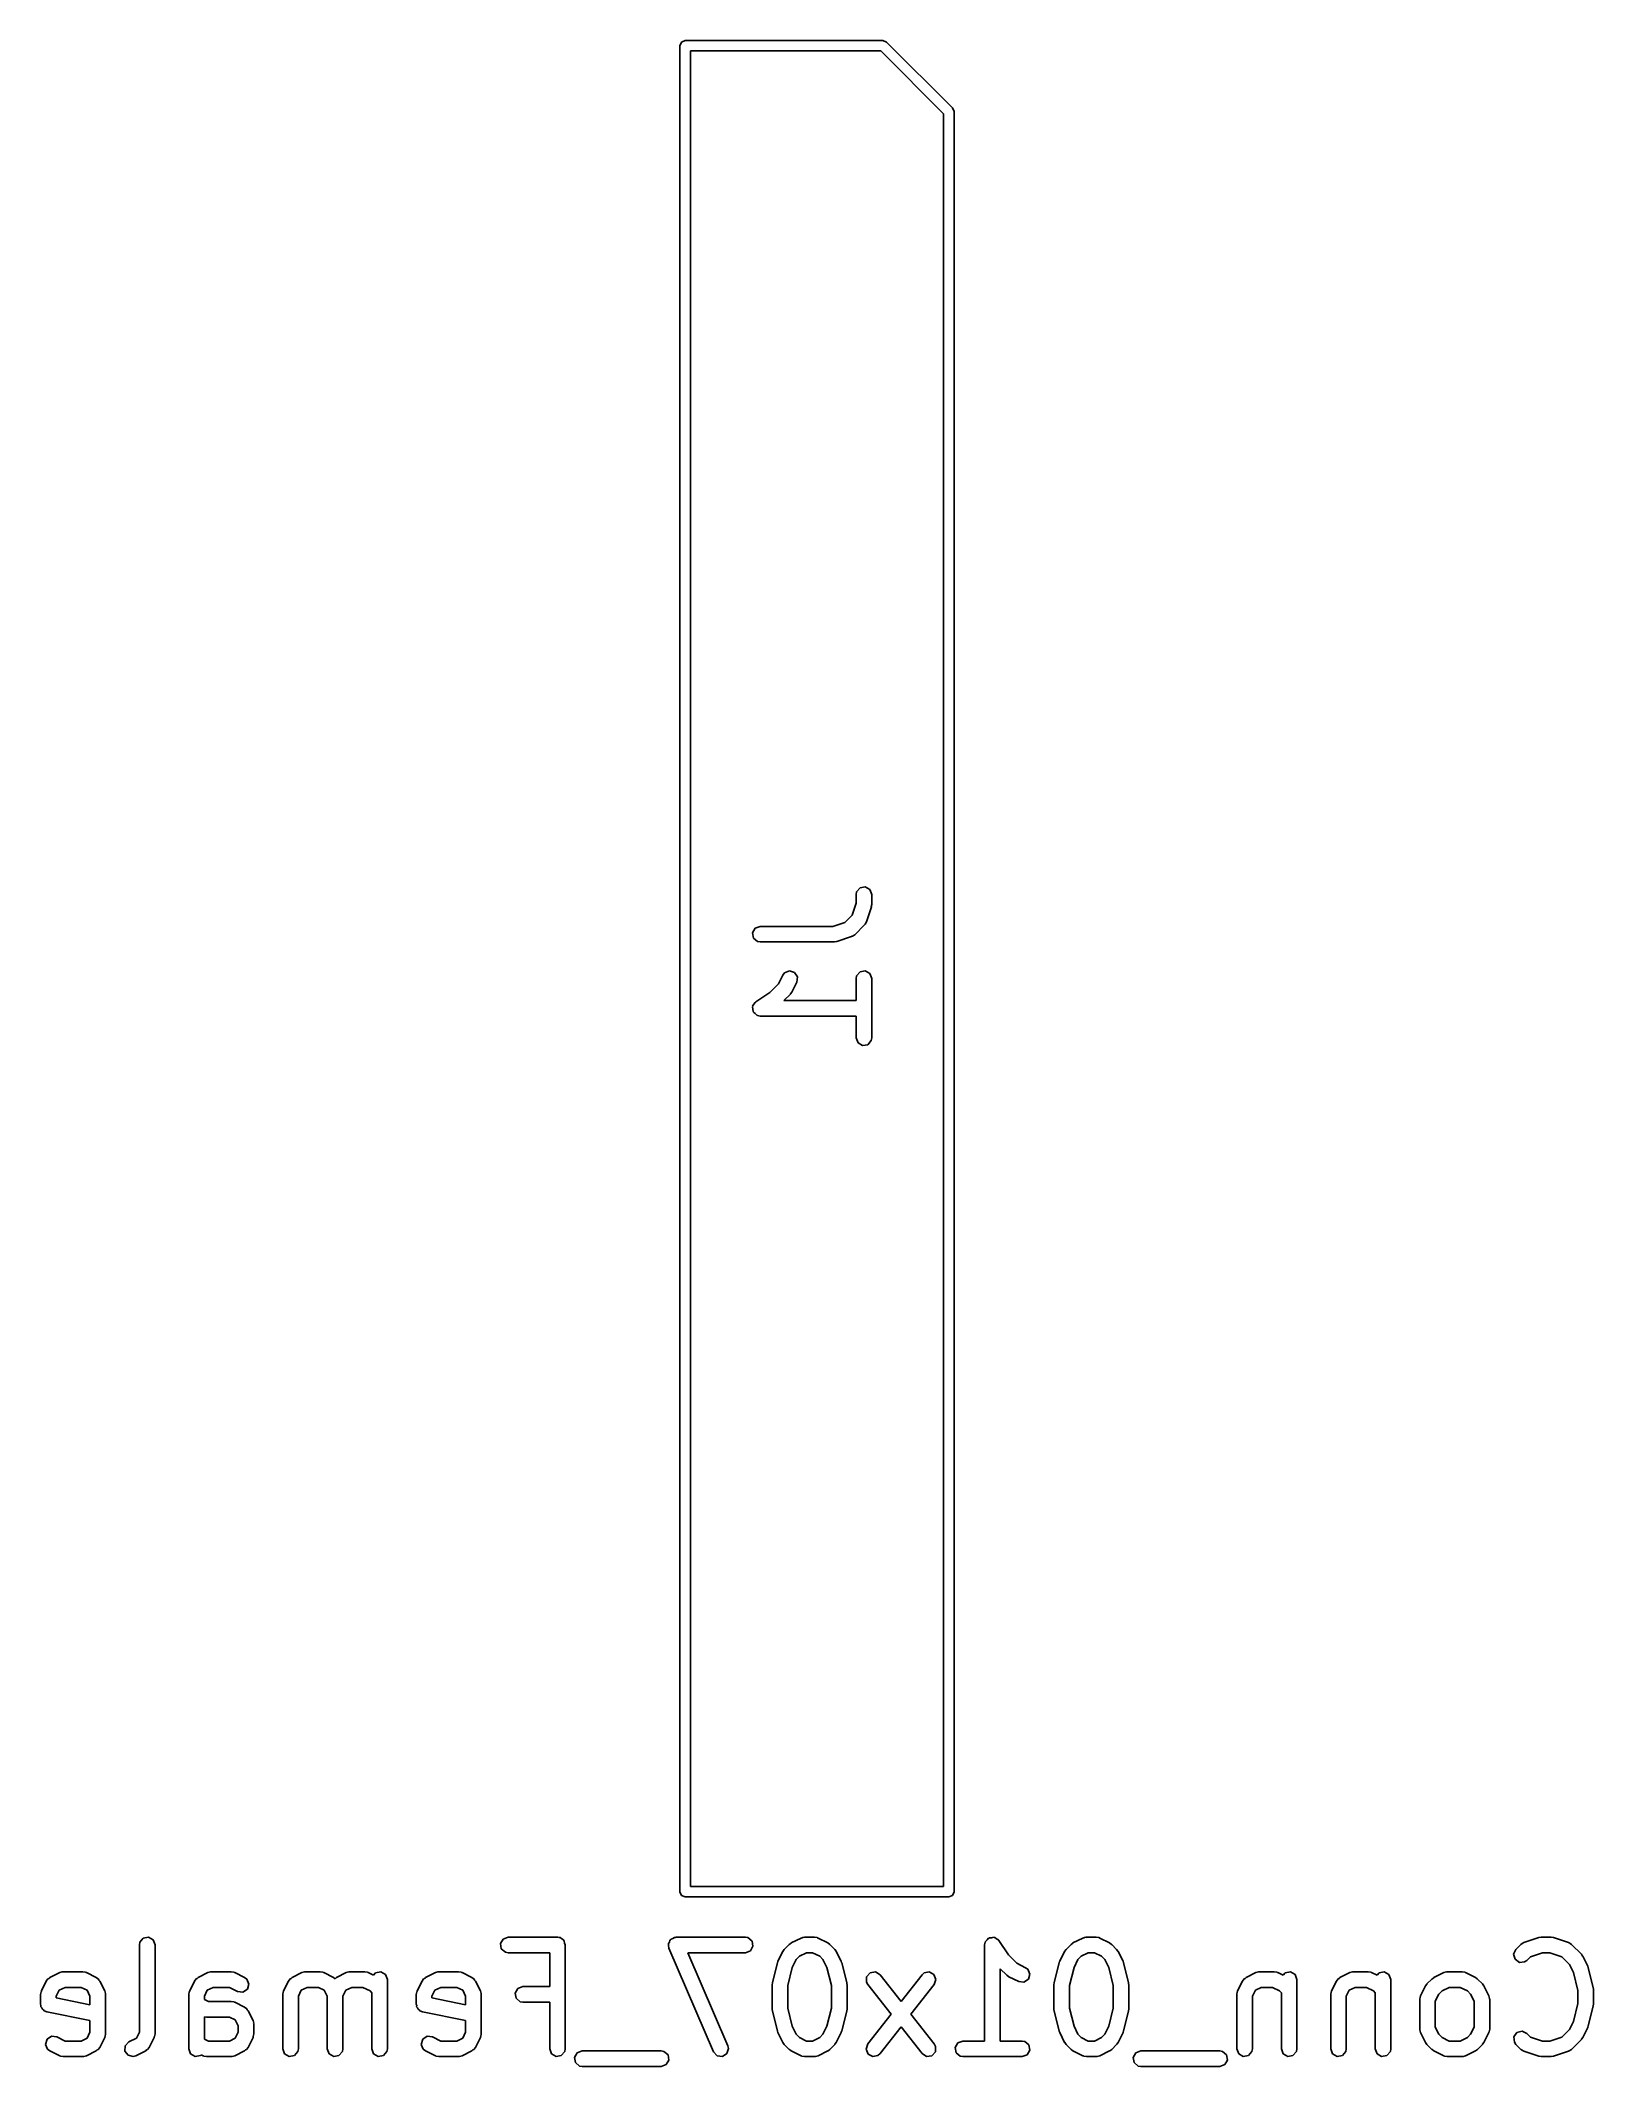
# Model space of a CAD drawing. Extents: x 230.5 to 245.5, y -99.9 to -80.4.
import ezdxf

# ---------------------------------------------------------------- set-up
doc = ezdxf.new("R2010")
doc.units = 0
doc.layers.add('BLACK', color=7, linetype='CONTINUOUS')

msp = doc.modelspace()

# ---------------------------------------------------------------- linework, layer by layer
at = {"layer": 'BLACK', "linetype": 'CONTINUOUS'}
for p, q in [((236.678, -80.4164), (236.693, -80.381)), ((236.693, -80.381), (236.728, -80.3664)), ((236.728, -80.3664), (238.633, -80.3664)), ((238.633, -80.3664), (238.668, -80.381)), ((238.668, -80.381), (239.303, -81.016)), ((236.678, -98.1964), (236.678, -80.4164)), ((236.778, -80.4664), (236.778, -98.1464)), ((238.612, -80.4664), (236.778, -80.4664)), ((239.218, -81.0721), (238.612, -80.4664)), ((239.218, -98.1464), (239.218, -81.0721)), ((239.303, -81.016), (239.318, -81.0514)), ((239.318, -81.0514), (239.318, -98.1964)), ((238.375, -88.5921), (238.38, -88.5665)), ((238.38, -88.5665), (238.413, -88.5272)), ((238.413, -88.5272), (238.463, -88.5183)), ((238.463, -88.5183), (238.508, -88.5439)), ((238.508, -88.5439), (238.525, -88.5921)), ((238.337, -88.7897), (238.375, -88.6752)), ((238.375, -88.6752), (238.375, -88.5921)), ((238.522, -88.7111), (238.474, -88.8539)), ((238.525, -88.6874), (238.521, -88.7094)), ((238.521, -88.7094), (238.522, -88.7111)), ((238.525, -88.5921), (238.525, -88.6874)), ((237.377, -88.96), (237.402, -88.9156)), ((237.385, -89.0106), (237.377, -88.96)), ((237.402, -88.9156), (237.45, -88.8981)), ((237.45, -88.8981), (238.152, -88.8981)), ((238.152, -88.8981), (238.267, -88.8599)), ((238.267, -88.8599), (238.337, -88.7897)), ((238.456, -88.8832), (238.361, -88.9785)), ((238.458, -88.8792), (238.456, -88.8832)), ((238.462, -88.8768), (238.458, -88.8792)), ((238.474, -88.8539), (238.462, -88.8768)), ((237.425, -89.0435), (237.385, -89.0106)), ((237.45, -89.0481), (237.425, -89.0435)), ((238.165, -89.0481), (237.45, -89.0481)), ((238.166, -89.0475), (238.165, -89.0481)), ((238.188, -89.0442), (238.166, -89.0475)), ((238.331, -88.9966), (238.188, -89.0442)), ((238.335, -88.9938), (238.331, -88.9966)), ((238.339, -88.9934), (238.335, -88.9938)), ((238.361, -88.9785), (238.339, -88.9934)), ((237.669, -89.3681), (237.685, -89.3472)), ((237.685, -89.3472), (237.732, -89.3268)), ((237.732, -89.3268), (237.781, -89.3414)), ((237.781, -89.3414), (237.809, -89.3842)), ((238.38, -89.376), (238.413, -89.3367)), ((238.413, -89.3367), (238.463, -89.3278)), ((238.463, -89.3278), (238.508, -89.3534)), ((238.508, -89.3534), (238.525, -89.4016)), ((237.409, -89.6249), (237.545, -89.5338)), ((237.545, -89.5338), (237.627, -89.4524)), ((237.627, -89.4524), (237.669, -89.3681)), ((237.742, -89.5499), (237.679, -89.6124)), ((237.756, -89.5304), (237.742, -89.5484)), ((237.742, -89.5484), (237.742, -89.5499)), ((237.803, -89.4352), (237.756, -89.5304)), ((237.809, -89.3842), (237.803, -89.4352)), ((238.375, -89.4016), (238.38, -89.376)), ((238.375, -89.6124), (238.375, -89.4016)), ((238.525, -89.4016), (238.525, -89.9731)), ((237.377, -89.6743), (237.379, -89.6706)), ((237.38, -89.6958), (237.377, -89.6743)), ((237.378, -89.6663), (237.391, -89.6488)), ((237.379, -89.6706), (237.378, -89.6663)), ((237.382, -89.7175), (237.38, -89.6958)), ((237.385, -89.7206), (237.382, -89.7175)), ((237.385, -89.7249), (237.385, -89.7206)), ((237.402, -89.7388), (237.385, -89.7249)), ((237.391, -89.6488), (237.402, -89.6299)), ((237.402, -89.6299), (237.406, -89.6284)), ((237.417, -89.7546), (237.402, -89.7388)), ((237.406, -89.6284), (237.409, -89.6249)), ((237.421, -89.7551), (237.417, -89.7546)), ((237.425, -89.7578), (237.421, -89.7551)), ((237.45, -89.7624), (237.425, -89.7578)), ((237.679, -89.6124), (238.375, -89.6124)), ((238.375, -89.7624), (237.45, -89.7624)), ((238.375, -89.9731), (238.375, -89.7624)), ((238.393, -90.0213), (238.375, -89.9731)), ((238.437, -90.0469), (238.393, -90.0213)), ((238.488, -90.038), (238.437, -90.0469)), ((238.521, -89.9987), (238.488, -90.038)), ((238.525, -89.9731), (238.521, -89.9987)), ((236.778, -98.1464), (239.218, -98.1464)), ((236.693, -98.2318), (236.678, -98.1964)), ((236.728, -98.2464), (236.693, -98.2318)), ((239.268, -98.2464), (236.728, -98.2464)), ((239.303, -98.2318), (239.268, -98.2464)), ((239.318, -98.1964), (239.303, -98.2318)), ((231.471, -98.7088), (231.475, -98.6831)), ((231.471, -99.5482), (231.471, -98.7088)), ((231.475, -98.6831), (231.508, -98.6438)), ((231.508, -98.6438), (231.559, -98.6349)), ((231.559, -98.6349), (231.603, -98.6606)), ((231.603, -98.6606), (231.621, -98.7088)), ((231.621, -98.7088), (231.621, -99.5659)), ((234.948, -98.6958), (234.974, -98.6513)), ((234.957, -98.7463), (234.948, -98.6958)), ((234.974, -98.6513), (235.022, -98.6338)), ((235.022, -98.6338), (235.498, -98.6338)), ((235.498, -98.6338), (235.508, -98.6355)), ((235.508, -98.6355), (235.511, -98.6349)), ((235.511, -98.6349), (235.514, -98.6366)), ((235.514, -98.6366), (235.524, -98.6383)), ((235.524, -98.6383), (235.539, -98.6508)), ((235.539, -98.6508), (235.555, -98.6606)), ((235.555, -98.6606), (235.558, -98.6669)), ((235.558, -98.6669), (235.563, -98.6713)), ((235.563, -98.6713), (235.566, -98.6905)), ((235.566, -98.6905), (235.573, -98.7088)), ((235.573, -98.7088), (235.573, -99.7088)), ((236.566, -98.713), (236.569, -98.7045)), ((236.572, -98.7383), (236.566, -98.713)), ((236.567, -98.6958), (236.576, -98.6806)), ((236.569, -98.7045), (236.567, -98.6958)), ((236.576, -98.6806), (236.581, -98.6639)), ((236.581, -98.6639), (236.588, -98.659)), ((236.588, -98.659), (236.593, -98.6513)), ((236.593, -98.6513), (236.609, -98.6453)), ((236.609, -98.6453), (236.624, -98.6358)), ((236.624, -98.6358), (236.633, -98.6368)), ((236.633, -98.6368), (236.641, -98.6338)), ((236.641, -98.6338), (237.308, -98.6338)), ((237.308, -98.6338), (237.333, -98.6383)), ((237.333, -98.6383), (237.372, -98.6713)), ((237.381, -98.7218), (237.356, -98.7662)), ((237.372, -98.6713), (237.381, -98.7218)), ((237.683, -98.751), (237.731, -98.7034)), ((237.731, -98.7034), (237.749, -98.6905)), ((237.749, -98.6905), (237.75, -98.6893)), ((237.75, -98.6893), (237.845, -98.6417)), ((237.845, -98.6417), (237.87, -98.6343)), ((237.87, -98.6343), (237.875, -98.6353)), ((237.875, -98.6353), (237.879, -98.6338)), ((237.879, -98.6338), (237.974, -98.6338)), ((237.974, -98.6338), (238, -98.6383)), ((238, -98.6383), (238.003, -98.6412)), ((238.003, -98.6412), (238.008, -98.6417)), ((238.008, -98.6417), (238.103, -98.6893)), ((238.103, -98.6893), (238.121, -98.7027)), ((238.121, -98.7027), (238.122, -98.7034)), ((238.122, -98.7034), (238.17, -98.751)), ((239.613, -98.7088), (239.618, -98.6831)), ((239.613, -99.6338), (239.613, -98.7088)), ((239.618, -98.6831), (239.621, -98.6798)), ((239.621, -98.6755), (239.637, -98.6605)), ((239.621, -98.6798), (239.621, -98.6755)), ((239.637, -98.6605), (239.651, -98.6438)), ((239.651, -98.6438), (239.655, -98.6431)), ((239.655, -98.6431), (239.658, -98.6401)), ((239.658, -98.6401), (239.68, -98.6387)), ((239.68, -98.6387), (239.701, -98.6349)), ((239.701, -98.6349), (239.705, -98.6371)), ((239.705, -98.6371), (239.71, -98.6368)), ((239.71, -98.6368), (239.727, -98.6497)), ((239.727, -98.6497), (239.746, -98.6606)), ((239.746, -98.6606), (239.747, -98.6646)), ((239.747, -98.6646), (239.751, -98.6672)), ((239.751, -98.6672), (239.842, -98.8039)), ((240.397, -98.751), (240.445, -98.7034)), ((240.445, -98.7034), (240.463, -98.6905)), ((240.463, -98.6905), (240.464, -98.6893)), ((240.464, -98.6893), (240.56, -98.6417)), ((240.56, -98.6417), (240.585, -98.6343)), ((240.585, -98.6343), (240.589, -98.6353)), ((240.589, -98.6353), (240.593, -98.6338)), ((240.593, -98.6338), (240.688, -98.6338)), ((240.688, -98.6338), (240.714, -98.6383)), ((240.714, -98.6383), (240.718, -98.6412)), ((240.718, -98.6412), (240.722, -98.6417)), ((240.722, -98.6417), (240.817, -98.6893)), ((240.817, -98.6893), (240.835, -98.7027)), ((240.835, -98.7027), (240.837, -98.7034)), ((240.837, -98.7034), (240.884, -98.751)), ((244.731, -98.751), (244.778, -98.7034)), ((244.778, -98.7034), (244.8, -98.6884)), ((244.8, -98.6884), (244.804, -98.688)), ((244.804, -98.688), (244.808, -98.6852)), ((244.808, -98.6852), (244.95, -98.6376)), ((244.95, -98.6376), (244.973, -98.6343)), ((244.973, -98.6343), (244.974, -98.6338)), ((244.974, -98.6338), (245.069, -98.6338)), ((245.069, -98.6338), (245.092, -98.6377)), ((245.092, -98.6377), (245.093, -98.6376)), ((245.093, -98.6376), (245.236, -98.6852)), ((245.236, -98.6852), (245.259, -98.6977)), ((245.259, -98.6977), (245.261, -98.7015)), ((245.261, -98.7015), (245.265, -98.7034)), ((245.265, -98.7034), (245.361, -98.7986)), ((234.996, -98.7793), (234.957, -98.7463)), ((235.022, -98.7838), (234.996, -98.7793)), ((235.423, -98.7838), (235.022, -98.7838)), ((235.423, -99.11), (235.423, -98.7838)), ((237, -99.7383), (236.572, -98.7383)), ((237.308, -98.7838), (236.755, -98.7838)), ((236.755, -98.7838), (237.138, -99.6792)), ((237.356, -98.7662), (237.308, -98.7838)), ((237.568, -99.0715), (237.616, -98.8811)), ((237.616, -98.8811), (237.621, -98.8692)), ((237.621, -98.8657), (237.669, -98.7705)), ((237.621, -98.8692), (237.621, -98.8657)), ((237.669, -98.7705), (237.682, -98.7525)), ((237.682, -98.7525), (237.683, -98.751)), ((237.759, -98.9254), (237.716, -99.099)), ((237.798, -98.8484), (237.759, -98.9254)), ((237.828, -98.818), (237.798, -98.8484)), ((237.897, -98.7838), (237.828, -98.818)), ((237.956, -98.7838), (237.897, -98.7838)), ((238.025, -98.818), (237.956, -98.7838)), ((238.055, -98.8484), (238.025, -98.818)), ((238.094, -98.9254), (238.055, -98.8484)), ((238.137, -99.099), (238.094, -98.9254)), ((238.17, -98.751), (238.183, -98.7694)), ((238.183, -98.7694), (238.184, -98.7705)), ((238.184, -98.7705), (238.232, -98.8657)), ((238.232, -98.8657), (238.235, -98.8781)), ((238.235, -98.8781), (238.237, -98.8811)), ((238.237, -98.8811), (238.285, -99.0715)), ((239.842, -98.8039), (239.923, -98.8852)), ((239.923, -98.8852), (240.008, -98.9274)), ((240.008, -98.9274), (240.029, -98.9429)), ((240.282, -99.0715), (240.33, -98.8811)), ((240.33, -98.8811), (240.335, -98.8692)), ((240.335, -98.8692), (240.336, -98.8657)), ((240.336, -98.8657), (240.383, -98.7705)), ((240.383, -98.7705), (240.397, -98.7525)), ((240.397, -98.7525), (240.397, -98.751)), ((240.474, -98.9254), (240.43, -99.099)), ((240.512, -98.8484), (240.474, -98.9254)), ((240.542, -98.818), (240.512, -98.8484)), ((240.611, -98.7838), (240.542, -98.818)), ((240.671, -98.7838), (240.611, -98.7838)), ((240.739, -98.818), (240.671, -98.7838)), ((240.77, -98.8484), (240.739, -98.818)), ((240.808, -98.9254), (240.77, -98.8484)), ((240.852, -99.099), (240.808, -98.9254)), ((240.884, -98.751), (240.897, -98.7694)), ((240.897, -98.7694), (240.898, -98.7705)), ((240.898, -98.7705), (240.946, -98.8657)), ((240.946, -98.8657), (240.95, -98.8781)), ((240.95, -98.8781), (240.952, -98.8811)), ((240.952, -98.8811), (240.999, -99.0715)), ((244.709, -98.7975), (244.731, -98.751)), ((244.722, -98.847), (244.709, -98.7975)), ((244.764, -98.8765), (244.722, -98.847)), ((244.815, -98.872), (244.764, -98.8765)), ((244.837, -98.8571), (244.815, -98.872)), ((244.872, -98.822), (244.837, -98.8571)), ((244.986, -98.7838), (244.872, -98.822)), ((245.057, -98.7838), (244.986, -98.7838)), ((245.172, -98.822), (245.057, -98.7838)), ((245.246, -98.8961), (245.172, -98.822)), ((245.284, -98.9731), (245.246, -98.8961)), ((245.361, -98.7986), (245.373, -98.817)), ((245.373, -98.817), (245.375, -98.8181)), ((245.375, -98.8181), (245.422, -98.9133)), ((245.422, -98.9133), (245.426, -98.9257)), ((245.426, -98.9257), (245.428, -98.9287)), ((245.428, -98.9287), (245.476, -99.1192)), ((230.526, -99.1514), (230.574, -99.0562)), ((230.574, -99.0562), (230.589, -99.0353)), ((230.589, -99.0353), (230.6, -99.0308)), ((230.6, -99.0308), (230.607, -99.0227)), ((230.607, -99.0227), (230.703, -98.975)), ((230.754, -99.1171), (230.697, -99.1456)), ((230.703, -98.975), (230.728, -98.9676)), ((230.728, -98.9676), (230.732, -98.9686)), ((230.732, -98.9686), (230.736, -98.9671)), ((230.736, -98.9671), (230.927, -98.9671)), ((230.909, -99.1171), (230.754, -99.1171)), ((230.966, -99.1456), (230.909, -99.1171)), ((230.927, -98.9671), (230.952, -98.9716)), ((230.952, -98.9716), (230.956, -98.9745)), ((230.956, -98.9745), (230.96, -98.975)), ((230.96, -98.975), (231.055, -99.0227)), ((231.055, -99.0227), (231.076, -99.0382)), ((231.076, -99.0382), (231.081, -99.0485)), ((231.081, -99.0485), (231.089, -99.0562)), ((231.089, -99.0562), (231.137, -99.1514)), ((231.955, -99.1514), (232.002, -99.0562)), ((232.002, -99.0562), (232.018, -99.0353)), ((232.018, -99.0353), (232.028, -99.0308)), ((232.028, -99.0308), (232.036, -99.0227)), ((232.036, -99.0227), (232.131, -98.975)), ((232.182, -99.1171), (232.125, -99.1456)), ((232.131, -98.975), (232.156, -98.9676)), ((232.156, -98.9676), (232.16, -98.9686)), ((232.16, -98.9686), (232.165, -98.9671)), ((232.165, -98.9671), (232.355, -98.9671)), ((232.337, -99.1171), (232.182, -99.1171)), ((232.417, -99.1568), (232.337, -99.1171)), ((232.355, -98.9671), (232.381, -98.9716)), ((232.381, -98.9716), (232.384, -98.9745)), ((232.384, -98.9745), (232.389, -98.975)), ((232.389, -98.975), (232.484, -99.0227)), ((232.484, -99.0227), (232.505, -99.0382)), ((232.505, -99.0382), (232.525, -99.0852)), ((232.525, -99.0852), (232.511, -99.1344)), ((232.859, -99.1514), (232.907, -99.0562)), ((232.907, -99.0562), (232.923, -99.0353)), ((232.923, -99.0353), (232.933, -99.0308)), ((232.933, -99.0308), (232.941, -99.0227)), ((232.941, -99.0227), (233.036, -98.975)), ((233.087, -99.1171), (233.03, -99.1456)), ((233.036, -98.975), (233.061, -98.9676)), ((233.061, -98.9676), (233.065, -98.9686)), ((233.065, -98.9686), (233.069, -98.9671)), ((233.069, -98.9671), (233.212, -98.9671)), ((233.195, -99.1171), (233.087, -99.1171)), ((233.252, -99.1456), (233.195, -99.1171)), ((233.212, -98.9671), (233.238, -98.9716)), ((233.238, -98.9716), (233.241, -98.9745)), ((233.241, -98.9745), (233.246, -98.975)), ((233.246, -98.975), (233.341, -99.0227)), ((233.341, -99.0227), (233.356, -99.0334)), ((233.356, -99.0334), (233.361, -99.0308)), ((233.361, -99.0308), (233.369, -99.0227)), ((233.369, -99.0227), (233.464, -98.975)), ((233.516, -99.1171), (233.459, -99.1456)), ((233.464, -98.975), (233.489, -98.9676)), ((233.489, -98.9676), (233.494, -98.9686)), ((233.494, -98.9686), (233.498, -98.9671)), ((233.498, -98.9671), (233.641, -98.9671)), ((233.623, -99.1171), (233.516, -99.1171)), ((233.692, -99.1514), (233.623, -99.1171)), ((233.641, -98.9671), (233.667, -98.9716)), ((233.667, -98.9716), (233.67, -98.9745)), ((233.67, -98.9745), (233.674, -98.975)), ((233.674, -98.975), (233.726, -99.001)), ((233.726, -99.001), (233.746, -98.9772)), ((233.746, -98.9772), (233.797, -98.9683)), ((233.797, -98.9683), (233.841, -98.9939)), ((233.841, -98.9939), (233.859, -99.0421)), ((233.859, -99.0421), (233.859, -99.7088)), ((234.145, -99.1514), (234.193, -99.0562)), ((234.193, -99.0562), (234.208, -99.0353)), ((234.208, -99.0353), (234.219, -99.0308)), ((234.219, -99.0308), (234.226, -99.0227)), ((234.226, -99.0227), (234.322, -98.975)), ((234.373, -99.1171), (234.316, -99.1456)), ((234.322, -98.975), (234.347, -98.9676)), ((234.347, -98.9676), (234.351, -98.9686)), ((234.351, -98.9686), (234.355, -98.9671)), ((234.355, -98.9671), (234.546, -98.9671)), ((234.528, -99.1171), (234.373, -99.1171)), ((234.585, -99.1456), (234.528, -99.1171)), ((234.546, -98.9671), (234.571, -98.9716)), ((234.571, -98.9716), (234.575, -98.9745)), ((234.575, -98.9745), (234.579, -98.975)), ((234.579, -98.975), (234.674, -99.0227)), ((234.674, -99.0227), (234.695, -99.0382)), ((234.695, -99.0382), (234.7, -99.0485)), ((234.7, -99.0485), (234.708, -99.0562)), ((234.708, -99.0562), (234.756, -99.1514)), ((235.116, -99.1275), (235.165, -99.11)), ((235.165, -99.11), (235.423, -99.11)), ((237.566, -99.0897), (237.568, -99.075)), ((237.566, -99.3278), (237.566, -99.0897)), ((237.568, -99.075), (237.568, -99.0715)), ((237.716, -99.099), (237.716, -99.3186)), ((238.137, -99.3186), (238.137, -99.099)), ((238.285, -99.0715), (238.286, -99.0865)), ((238.286, -99.0865), (238.287, -99.0897)), ((238.287, -99.0897), (238.287, -99.3278)), ((238.474, -99.0655), (238.476, -99.0142)), ((238.487, -99.0885), (238.474, -99.0655)), ((238.476, -99.0142), (238.51, -98.976)), ((238.712, -99.3754), (238.487, -99.0885)), ((238.51, -98.976), (238.561, -98.9687)), ((238.561, -98.9687), (238.605, -98.9958)), ((238.605, -98.9958), (238.808, -99.2541)), ((238.808, -99.2541), (239.01, -98.9958)), ((239.128, -99.0885), (238.903, -99.3754)), ((239.01, -98.9958), (239.03, -98.9784)), ((239.03, -98.9784), (239.08, -98.9679)), ((239.08, -98.9679), (239.125, -98.9921)), ((239.125, -98.9921), (239.144, -99.0397)), ((239.144, -99.0397), (239.128, -99.0885)), ((239.826, -98.9999), (239.763, -98.9375)), ((239.763, -98.9375), (239.763, -99.6338)), ((239.827, -99.0006), (239.826, -98.9999)), ((239.845, -99.014), (239.827, -99.0006)), ((239.941, -99.0616), (239.845, -99.014)), ((239.992, -99.0674), (239.941, -99.0616)), ((240.034, -99.0392), (239.992, -99.0674)), ((240.029, -98.9429), (240.049, -98.99)), ((240.049, -98.99), (240.034, -99.0392)), ((240.28, -99.0897), (240.283, -99.075)), ((240.28, -99.3278), (240.28, -99.0897)), ((240.283, -99.075), (240.282, -99.0715)), ((240.43, -99.099), (240.43, -99.3186)), ((240.852, -99.3186), (240.852, -99.099)), ((240.999, -99.0715), (241, -99.0865)), ((241, -99.0865), (241.002, -99.0897)), ((241.002, -99.0897), (241.002, -99.3278)), ((242.05, -99.1514), (242.098, -99.0562)), ((242.098, -99.0562), (242.113, -99.0353)), ((242.113, -99.0353), (242.123, -99.0308)), ((242.123, -99.0308), (242.131, -99.0227)), ((242.131, -99.0227), (242.226, -98.975)), ((242.278, -99.1171), (242.221, -99.1456)), ((242.226, -98.975), (242.251, -98.9676)), ((242.251, -98.9676), (242.256, -98.9686)), ((242.256, -98.9686), (242.26, -98.9671)), ((242.26, -98.9671), (242.403, -98.9671)), ((242.385, -99.1171), (242.278, -99.1171)), ((242.454, -99.1514), (242.385, -99.1171)), ((242.403, -98.9671), (242.428, -98.9716)), ((242.428, -98.9716), (242.432, -98.9745)), ((242.432, -98.9745), (242.436, -98.975)), ((242.436, -98.975), (242.488, -99.001)), ((242.488, -99.001), (242.508, -98.9772)), ((242.508, -98.9772), (242.559, -98.9683)), ((242.559, -98.9683), (242.603, -98.9939)), ((242.603, -98.9939), (242.621, -99.0421)), ((242.621, -99.0421), (242.621, -99.7088)), ((242.955, -99.1514), (243.002, -99.0562)), ((243.002, -99.0562), (243.018, -99.0353)), ((243.018, -99.0353), (243.028, -99.0308)), ((243.028, -99.0308), (243.036, -99.0227)), ((243.036, -99.0227), (243.131, -98.975)), ((243.182, -99.1171), (243.125, -99.1456)), ((243.131, -98.975), (243.156, -98.9676)), ((243.156, -98.9676), (243.16, -98.9686)), ((243.16, -98.9686), (243.165, -98.9671)), ((243.165, -98.9671), (243.308, -98.9671)), ((243.29, -99.1171), (243.182, -99.1171)), ((243.358, -99.1514), (243.29, -99.1171)), ((243.308, -98.9671), (243.333, -98.9716)), ((243.333, -98.9716), (243.337, -98.9745)), ((243.337, -98.9745), (243.341, -98.975)), ((243.341, -98.975), (243.393, -99.001)), ((243.393, -99.001), (243.413, -98.9772)), ((243.413, -98.9772), (243.463, -98.9683)), ((243.463, -98.9683), (243.508, -98.9939)), ((243.508, -98.9939), (243.525, -99.0421)), ((243.525, -99.0421), (243.525, -99.7088)), ((243.812, -99.199), (243.859, -99.1038)), ((243.859, -99.1038), (243.873, -99.0858)), ((243.873, -99.0858), (243.874, -99.0843)), ((243.874, -99.0843), (243.921, -99.0367)), ((243.921, -99.0367), (243.94, -99.0238)), ((243.94, -99.0238), (243.941, -99.0227)), ((243.941, -99.0227), (244.036, -98.975)), ((244.087, -99.1171), (244.019, -99.1514)), ((244.036, -98.975), (244.061, -98.9676)), ((244.061, -98.9676), (244.065, -98.9686)), ((244.065, -98.9686), (244.069, -98.9671)), ((244.069, -98.9671), (244.212, -98.9671)), ((244.195, -99.1171), (244.087, -99.1171)), ((244.263, -99.1514), (244.195, -99.1171)), ((244.212, -98.9671), (244.238, -98.9716)), ((244.238, -98.9716), (244.241, -98.9745)), ((244.241, -98.9745), (244.246, -98.975)), ((244.246, -98.975), (244.341, -99.0227)), ((244.341, -99.0227), (244.359, -99.036)), ((244.359, -99.036), (244.361, -99.0367)), ((244.361, -99.0367), (244.408, -99.0843)), ((244.408, -99.0843), (244.421, -99.1027)), ((244.421, -99.1027), (244.422, -99.1038)), ((244.422, -99.1038), (244.47, -99.199)), ((245.328, -99.1466), (245.284, -98.9731)), ((245.476, -99.1192), (245.477, -99.1341)), ((230.518, -99.185), (230.523, -99.1593)), ((230.518, -99.2802), (230.518, -99.185)), ((230.522, -99.2919), (230.518, -99.2802)), ((230.522, -99.3042), (230.522, -99.2919)), ((230.531, -99.3152), (230.522, -99.3042)), ((230.523, -99.1593), (230.526, -99.1559)), ((230.526, -99.1559), (230.526, -99.1514)), ((230.536, -99.3284), (230.531, -99.3152)), ((230.697, -99.1456), (230.668, -99.2027)), ((230.668, -99.2027), (230.668, -99.2187)), ((230.668, -99.2187), (230.994, -99.284)), ((230.994, -99.2027), (230.966, -99.1456)), ((230.994, -99.284), (230.994, -99.2027)), ((231.137, -99.1514), (231.144, -99.1764)), ((231.144, -99.1764), (231.143, -99.1808)), ((231.143, -99.1808), (231.144, -99.185)), ((231.144, -99.185), (231.144, -99.5659)), ((231.947, -99.185), (231.951, -99.1593)), ((231.947, -99.7088), (231.947, -99.185)), ((231.951, -99.1593), (231.954, -99.1559)), ((231.954, -99.1559), (231.955, -99.1514)), ((232.125, -99.1456), (232.097, -99.2027)), ((232.097, -99.2027), (232.097, -99.2339)), ((232.097, -99.2339), (232.135, -99.2528)), ((232.135, -99.2528), (232.355, -99.2528)), ((232.355, -99.2528), (232.381, -99.2574)), ((232.381, -99.2574), (232.384, -99.2602)), ((232.384, -99.2602), (232.389, -99.2607)), ((232.389, -99.2607), (232.484, -99.3084)), ((232.468, -99.1627), (232.417, -99.1568)), ((232.511, -99.1344), (232.468, -99.1627)), ((232.484, -99.3084), (232.505, -99.3239)), ((232.852, -99.185), (232.856, -99.1593)), ((232.852, -99.7088), (232.852, -99.185)), ((232.856, -99.1593), (232.859, -99.1559)), ((232.859, -99.1559), (232.859, -99.1514)), ((233.03, -99.1456), (233.002, -99.2027)), ((233.002, -99.2027), (233.002, -99.7088)), ((233.28, -99.2027), (233.252, -99.1456)), ((233.28, -99.7088), (233.28, -99.2027)), ((233.459, -99.1456), (233.43, -99.2027)), ((233.43, -99.2027), (233.43, -99.7088)), ((233.709, -99.1684), (233.692, -99.1514)), ((233.709, -99.7088), (233.709, -99.1684)), ((234.137, -99.185), (234.142, -99.1593)), ((234.137, -99.2802), (234.137, -99.185)), ((234.142, -99.2919), (234.137, -99.2802)), ((234.141, -99.3042), (234.142, -99.2919)), ((234.15, -99.3152), (234.141, -99.3042)), ((234.142, -99.1593), (234.145, -99.1559)), ((234.145, -99.1559), (234.145, -99.1514)), ((234.155, -99.3284), (234.15, -99.3152)), ((234.316, -99.1456), (234.287, -99.2027)), ((234.287, -99.2027), (234.287, -99.2187)), ((234.287, -99.2187), (234.613, -99.284)), ((234.613, -99.2027), (234.585, -99.1456)), ((234.613, -99.284), (234.613, -99.2027)), ((234.756, -99.1514), (234.763, -99.1764)), ((234.763, -99.1764), (234.762, -99.1808)), ((234.762, -99.1808), (234.763, -99.185)), ((234.763, -99.185), (234.763, -99.5659)), ((235.091, -99.1719), (235.116, -99.1275)), ((235.1, -99.2225), (235.091, -99.1719)), ((235.139, -99.2554), (235.1, -99.2225)), ((235.165, -99.26), (235.139, -99.2554)), ((235.423, -99.26), (235.165, -99.26)), ((235.423, -99.7088), (235.423, -99.26)), ((237.716, -99.3186), (237.759, -99.4921)), ((238.094, -99.4921), (238.137, -99.3186)), ((240.43, -99.3186), (240.474, -99.4921)), ((240.808, -99.4921), (240.852, -99.3186)), ((242.042, -99.185), (242.047, -99.1593)), ((242.042, -99.7088), (242.042, -99.185)), ((242.047, -99.1593), (242.049, -99.1559)), ((242.049, -99.1559), (242.05, -99.1514)), ((242.221, -99.1456), (242.192, -99.2027)), ((242.192, -99.2027), (242.192, -99.7088)), ((242.471, -99.1684), (242.454, -99.1514)), ((242.471, -99.7088), (242.471, -99.1684)), ((242.947, -99.185), (242.951, -99.1593)), ((242.947, -99.7088), (242.947, -99.185)), ((242.951, -99.1593), (242.954, -99.1559)), ((242.954, -99.1559), (242.955, -99.1514)), ((243.125, -99.1456), (243.097, -99.2027)), ((243.097, -99.2027), (243.097, -99.7088)), ((243.375, -99.1684), (243.358, -99.1514)), ((243.375, -99.7088), (243.375, -99.1684)), ((243.804, -99.2326), (243.808, -99.2069)), ((243.804, -99.5183), (243.804, -99.2326)), ((243.808, -99.2069), (243.811, -99.2035)), ((243.811, -99.2035), (243.812, -99.199)), ((243.988, -99.1818), (243.954, -99.2503)), ((243.954, -99.2503), (243.954, -99.5006)), ((244.019, -99.1514), (243.988, -99.1818)), ((244.294, -99.1818), (244.263, -99.1514)), ((244.328, -99.2503), (244.294, -99.1818)), ((244.328, -99.5006), (244.328, -99.2503)), ((244.47, -99.199), (244.477, -99.224)), ((244.477, -99.224), (244.476, -99.2284)), ((244.476, -99.2284), (244.478, -99.2326)), ((244.478, -99.2326), (244.478, -99.5183)), ((245.284, -99.4445), (245.328, -99.271)), ((245.328, -99.271), (245.328, -99.1466)), ((245.476, -99.2984), (245.428, -99.4889)), ((245.478, -99.2802), (245.475, -99.295)), ((245.475, -99.295), (245.476, -99.2984)), ((245.477, -99.1341), (245.478, -99.1374)), ((245.478, -99.1374), (245.478, -99.2802)), ((230.547, -99.3346), (230.536, -99.3284)), ((230.554, -99.3443), (230.547, -99.3346)), ((230.579, -99.3538), (230.554, -99.3443)), ((230.994, -99.4369), (230.579, -99.3538)), ((230.994, -99.5482), (230.994, -99.4369)), ((232.117, -99.4028), (232.097, -99.3993)), ((232.097, -99.3993), (232.097, -99.6148)), ((232.337, -99.4028), (232.117, -99.4028)), ((232.394, -99.4313), (232.337, -99.4028)), ((232.423, -99.4884), (232.394, -99.4313)), ((232.423, -99.5482), (232.423, -99.4884)), ((232.505, -99.3239), (232.509, -99.3342)), ((232.509, -99.3342), (232.517, -99.3419)), ((232.517, -99.3419), (232.565, -99.4371)), ((232.565, -99.4371), (232.573, -99.4621)), ((232.573, -99.4621), (232.571, -99.4665)), ((232.571, -99.4665), (232.573, -99.4707)), ((232.573, -99.4707), (232.573, -99.5659)), ((234.166, -99.3346), (234.155, -99.3284)), ((234.173, -99.3443), (234.166, -99.3346)), ((234.198, -99.3538), (234.173, -99.3443)), ((234.613, -99.4369), (234.198, -99.3538)), ((234.613, -99.5482), (234.613, -99.4369)), ((237.567, -99.3311), (237.566, -99.3278)), ((237.568, -99.346), (237.567, -99.3311)), ((237.616, -99.5365), (237.568, -99.346)), ((237.759, -99.4921), (237.798, -99.5691)), ((238.055, -99.5691), (238.094, -99.4921)), ((238.285, -99.346), (238.237, -99.5365)), ((238.287, -99.3278), (238.285, -99.3426)), ((238.285, -99.3426), (238.285, -99.346)), ((238.487, -99.6624), (238.712, -99.3754)), ((238.808, -99.4968), (238.605, -99.7551)), ((239.01, -99.7551), (238.808, -99.4968)), ((238.903, -99.3754), (239.128, -99.6624)), ((240.281, -99.3311), (240.28, -99.3278)), ((240.282, -99.346), (240.281, -99.3311)), ((240.33, -99.5365), (240.282, -99.346)), ((240.474, -99.4921), (240.512, -99.5691)), ((240.77, -99.5691), (240.808, -99.4921)), ((240.999, -99.346), (240.952, -99.5365)), ((241.002, -99.3278), (240.999, -99.3426)), ((240.999, -99.3426), (240.999, -99.346)), ((243.954, -99.5006), (243.988, -99.5691)), ((244.294, -99.5691), (244.328, -99.5006)), ((245.246, -99.5215), (245.284, -99.4445)), ((245.422, -99.5042), (245.375, -99.5995)), ((245.423, -99.5007), (245.422, -99.5042)), ((245.428, -99.4889), (245.423, -99.5007)), ((230.566, -99.6657), (230.581, -99.6165)), ((230.586, -99.7127), (230.566, -99.6657)), ((230.581, -99.6165), (230.623, -99.5882)), ((230.623, -99.5882), (230.674, -99.5941)), ((230.674, -99.5941), (230.754, -99.6338)), ((230.754, -99.6338), (230.909, -99.6338)), ((230.909, -99.6338), (230.966, -99.6053)), ((230.966, -99.6053), (230.994, -99.5482)), ((231.089, -99.6947), (231.073, -99.7156)), ((231.137, -99.5995), (231.089, -99.6947)), ((231.14, -99.5916), (231.137, -99.595)), ((231.137, -99.595), (231.137, -99.5995)), ((231.144, -99.5659), (231.14, -99.5916)), ((231.331, -99.7302), (231.334, -99.679)), ((231.334, -99.679), (231.369, -99.6417)), ((231.369, -99.6417), (231.442, -99.6053)), ((231.442, -99.6053), (231.471, -99.5482)), ((231.565, -99.6947), (231.55, -99.7156)), ((231.613, -99.5995), (231.565, -99.6947)), ((231.616, -99.5916), (231.613, -99.595)), ((231.613, -99.595), (231.613, -99.5995)), ((231.621, -99.5659), (231.616, -99.5916)), ((231.964, -99.757), (231.947, -99.7088)), ((232.097, -99.6148), (232.135, -99.6338)), ((232.135, -99.6338), (232.337, -99.6338)), ((232.337, -99.6338), (232.394, -99.6053)), ((232.394, -99.6053), (232.423, -99.5482)), ((232.517, -99.6947), (232.502, -99.7156)), ((232.565, -99.5995), (232.517, -99.6947)), ((232.566, -99.595), (232.565, -99.5995)), ((232.568, -99.5916), (232.566, -99.595)), ((232.573, -99.5659), (232.568, -99.5916)), ((232.869, -99.757), (232.852, -99.7088)), ((233.002, -99.7088), (232.997, -99.7344)), ((233.298, -99.757), (233.28, -99.7088)), ((233.43, -99.7088), (233.426, -99.7344)), ((233.726, -99.757), (233.709, -99.7088)), ((233.859, -99.7088), (233.854, -99.7344)), ((234.185, -99.6657), (234.2, -99.6165)), ((234.205, -99.7127), (234.185, -99.6657)), ((234.2, -99.6165), (234.242, -99.5882)), ((234.242, -99.5882), (234.293, -99.5941)), ((234.293, -99.5941), (234.373, -99.6338)), ((234.373, -99.6338), (234.528, -99.6338)), ((234.528, -99.6338), (234.585, -99.6053)), ((234.585, -99.6053), (234.613, -99.5482)), ((234.708, -99.6947), (234.692, -99.7156)), ((234.756, -99.5995), (234.708, -99.6947)), ((234.759, -99.5916), (234.756, -99.595)), ((234.756, -99.595), (234.756, -99.5995)), ((234.763, -99.5659), (234.759, -99.5916)), ((235.441, -99.757), (235.423, -99.7088)), ((235.573, -99.7088), (235.568, -99.7344)), ((237.144, -99.7046), (237.129, -99.7537)), ((237.138, -99.6792), (237.144, -99.7046)), ((237.618, -99.5394), (237.616, -99.5365)), ((237.621, -99.5518), (237.618, -99.5394)), ((237.669, -99.6471), (237.621, -99.5518)), ((237.67, -99.6482), (237.669, -99.6471)), ((237.683, -99.6666), (237.67, -99.6482)), ((237.731, -99.7142), (237.683, -99.6666)), ((237.798, -99.5691), (237.828, -99.5995)), ((237.828, -99.5995), (237.897, -99.6338)), ((237.897, -99.6338), (237.956, -99.6338)), ((237.956, -99.6338), (238.025, -99.5995)), ((238.025, -99.5995), (238.055, -99.5691)), ((238.17, -99.6666), (238.122, -99.7142)), ((238.171, -99.6651), (238.17, -99.6666)), ((238.184, -99.6471), (238.171, -99.6651)), ((238.232, -99.5518), (238.184, -99.6471)), ((238.237, -99.5365), (238.232, -99.5483)), ((238.232, -99.5483), (238.232, -99.5518)), ((238.471, -99.7112), (238.487, -99.6624)), ((239.128, -99.6624), (239.141, -99.6854)), ((239.141, -99.6854), (239.139, -99.7367)), ((239.329, -99.6958), (239.355, -99.6513)), ((239.338, -99.7463), (239.329, -99.6958)), ((239.355, -99.6513), (239.403, -99.6338)), ((239.403, -99.6338), (239.613, -99.6338)), ((239.763, -99.6338), (239.974, -99.6338)), ((239.974, -99.6338), (240, -99.6383)), ((240, -99.6383), (240.039, -99.6713)), ((240.039, -99.6713), (240.048, -99.7218)), ((240.332, -99.5394), (240.33, -99.5365)), ((240.336, -99.5518), (240.332, -99.5394)), ((240.383, -99.6471), (240.336, -99.5518)), ((240.384, -99.6482), (240.383, -99.6471)), ((240.397, -99.6666), (240.384, -99.6482)), ((240.445, -99.7142), (240.397, -99.6666)), ((240.512, -99.5691), (240.542, -99.5995)), ((240.542, -99.5995), (240.611, -99.6338)), ((240.611, -99.6338), (240.671, -99.6338)), ((240.671, -99.6338), (240.739, -99.5995)), ((240.739, -99.5995), (240.77, -99.5691)), ((240.884, -99.6666), (240.837, -99.7142)), ((240.885, -99.6651), (240.884, -99.6666)), ((240.898, -99.6471), (240.885, -99.6651)), ((240.946, -99.5518), (240.898, -99.6471)), ((240.952, -99.5365), (240.946, -99.5483)), ((240.946, -99.5483), (240.946, -99.5518)), ((242.06, -99.757), (242.042, -99.7088)), ((242.192, -99.7088), (242.188, -99.7344)), ((242.488, -99.757), (242.471, -99.7088)), ((242.621, -99.7088), (242.616, -99.7344)), ((242.964, -99.757), (242.947, -99.7088)), ((243.097, -99.7088), (243.092, -99.7344)), ((243.393, -99.757), (243.375, -99.7088)), ((243.525, -99.7088), (243.521, -99.7344)), ((243.805, -99.5225), (243.804, -99.5183)), ((243.804, -99.5269), (243.805, -99.5225)), ((243.812, -99.5518), (243.804, -99.5269)), ((243.859, -99.6471), (243.812, -99.5518)), ((243.861, -99.6482), (243.859, -99.6471)), ((243.874, -99.6666), (243.861, -99.6482)), ((243.921, -99.7142), (243.874, -99.6666)), ((243.988, -99.5691), (244.019, -99.5995)), ((244.019, -99.5995), (244.087, -99.6338)), ((244.087, -99.6338), (244.195, -99.6338)), ((244.195, -99.6338), (244.263, -99.5995)), ((244.263, -99.5995), (244.294, -99.5691)), ((244.408, -99.6666), (244.361, -99.7142)), ((244.409, -99.6651), (244.408, -99.6666)), ((244.422, -99.6471), (244.409, -99.6651)), ((244.47, -99.5518), (244.422, -99.6471)), ((244.473, -99.544), (244.47, -99.5474)), ((244.47, -99.5474), (244.47, -99.5518)), ((244.478, -99.5183), (244.473, -99.544)), ((244.711, -99.5941), (244.741, -99.5521)), ((244.716, -99.6452), (244.711, -99.5941)), ((244.731, -99.6666), (244.716, -99.6452)), ((244.778, -99.7142), (244.731, -99.6666)), ((244.741, -99.5521), (244.79, -99.5388)), ((244.79, -99.5388), (244.837, -99.5605)), ((244.837, -99.5605), (244.872, -99.5956)), ((244.872, -99.5956), (244.986, -99.6338)), ((244.986, -99.6338), (245.057, -99.6338)), ((245.057, -99.6338), (245.172, -99.5956)), ((245.172, -99.5956), (245.246, -99.5215)), ((245.361, -99.619), (245.265, -99.7142)), ((245.375, -99.5995), (245.361, -99.6175)), ((245.361, -99.6175), (245.361, -99.619)), ((230.607, -99.7282), (230.586, -99.7127)), ((230.703, -99.7759), (230.607, -99.7282)), ((230.707, -99.7764), (230.703, -99.7759)), ((230.71, -99.7793), (230.707, -99.7764)), ((230.736, -99.7838), (230.71, -99.7793)), ((230.927, -99.7838), (230.736, -99.7838)), ((230.931, -99.7822), (230.927, -99.7838)), ((230.935, -99.7833), (230.931, -99.7822)), ((230.96, -99.7759), (230.935, -99.7833)), ((231.055, -99.7282), (230.96, -99.7759)), ((231.063, -99.7201), (231.055, -99.7282)), ((231.073, -99.7156), (231.063, -99.7201)), ((231.361, -99.7714), (231.331, -99.7302)), ((231.411, -99.7833), (231.361, -99.7714)), ((231.436, -99.7759), (231.411, -99.7833)), ((231.532, -99.7282), (231.436, -99.7759)), ((231.539, -99.7201), (231.532, -99.7282)), ((231.55, -99.7156), (231.539, -99.7201)), ((232.009, -99.7826), (231.964, -99.757)), ((232.059, -99.7737), (232.009, -99.7826)), ((232.065, -99.7667), (232.059, -99.7737)), ((232.084, -99.7759), (232.065, -99.7667)), ((232.088, -99.7764), (232.084, -99.7759)), ((232.091, -99.7793), (232.088, -99.7764)), ((232.117, -99.7838), (232.091, -99.7793)), ((232.355, -99.7838), (232.117, -99.7838)), ((232.359, -99.7822), (232.355, -99.7838)), ((232.364, -99.7833), (232.359, -99.7822)), ((232.389, -99.7759), (232.364, -99.7833)), ((232.484, -99.7282), (232.389, -99.7759)), ((232.492, -99.7201), (232.484, -99.7282)), ((232.502, -99.7156), (232.492, -99.7201)), ((232.914, -99.7826), (232.869, -99.757)), ((232.964, -99.7737), (232.914, -99.7826)), ((232.997, -99.7344), (232.964, -99.7737)), ((233.342, -99.7826), (233.298, -99.757)), ((233.393, -99.7737), (233.342, -99.7826)), ((233.426, -99.7344), (233.393, -99.7737)), ((233.771, -99.7826), (233.726, -99.757)), ((233.821, -99.7737), (233.771, -99.7826)), ((233.854, -99.7344), (233.821, -99.7737)), ((234.226, -99.7282), (234.205, -99.7127)), ((234.322, -99.7759), (234.226, -99.7282)), ((234.326, -99.7764), (234.322, -99.7759)), ((234.329, -99.7793), (234.326, -99.7764)), ((234.355, -99.7838), (234.329, -99.7793)), ((234.546, -99.7838), (234.355, -99.7838)), ((234.55, -99.7822), (234.546, -99.7838)), ((234.554, -99.7833), (234.55, -99.7822)), ((234.579, -99.7759), (234.554, -99.7833)), ((234.674, -99.7282), (234.579, -99.7759)), ((234.682, -99.7201), (234.674, -99.7282)), ((234.692, -99.7156), (234.682, -99.7201)), ((235.485, -99.7826), (235.441, -99.757)), ((235.535, -99.7737), (235.485, -99.7826)), ((235.568, -99.7344), (235.535, -99.7737)), ((235.662, -99.791), (235.688, -99.7466)), ((235.671, -99.8415), (235.662, -99.791)), ((235.71, -99.8745), (235.671, -99.8415)), ((235.688, -99.7466), (235.736, -99.729)), ((235.736, -99.879), (235.71, -99.8745)), ((235.736, -99.729), (236.498, -99.729)), ((236.498, -99.879), (235.736, -99.879)), ((236.498, -99.729), (236.524, -99.7335)), ((236.546, -99.8615), (236.498, -99.879)), ((236.524, -99.7335), (236.563, -99.7665)), ((236.572, -99.817), (236.546, -99.8615)), ((236.563, -99.7665), (236.572, -99.817)), ((237.036, -99.7757), (237, -99.7383)), ((237.087, -99.7818), (237.036, -99.7757)), ((237.129, -99.7537), (237.087, -99.7818)), ((237.732, -99.7149), (237.731, -99.7142)), ((237.75, -99.7282), (237.732, -99.7149)), ((237.845, -99.7759), (237.75, -99.7282)), ((237.85, -99.7764), (237.845, -99.7759)), ((237.853, -99.7793), (237.85, -99.7764)), ((237.879, -99.7838), (237.853, -99.7793)), ((237.974, -99.7838), (237.879, -99.7838)), ((237.978, -99.7822), (237.974, -99.7838)), ((237.983, -99.7833), (237.978, -99.7822)), ((238.008, -99.7759), (237.983, -99.7833)), ((238.103, -99.7282), (238.008, -99.7759)), ((238.104, -99.7271), (238.103, -99.7282)), ((238.122, -99.7142), (238.104, -99.7271)), ((238.49, -99.7588), (238.471, -99.7112)), ((238.535, -99.783), (238.49, -99.7588)), ((238.585, -99.7725), (238.535, -99.783)), ((238.605, -99.7551), (238.585, -99.7725)), ((239.054, -99.7822), (239.01, -99.7551)), ((239.105, -99.7749), (239.054, -99.7822)), ((239.139, -99.7367), (239.105, -99.7749)), ((239.377, -99.7793), (239.338, -99.7463)), ((239.403, -99.7838), (239.377, -99.7793)), ((239.974, -99.7838), (239.403, -99.7838)), ((240.022, -99.7662), (239.974, -99.7838)), ((240.048, -99.7218), (240.022, -99.7662)), ((240.446, -99.7149), (240.445, -99.7142)), ((240.464, -99.7282), (240.446, -99.7149)), ((240.56, -99.7759), (240.464, -99.7282)), ((240.564, -99.7764), (240.56, -99.7759)), ((240.568, -99.7793), (240.564, -99.7764)), ((240.593, -99.7838), (240.568, -99.7793)), ((240.688, -99.7838), (240.593, -99.7838)), ((240.693, -99.7822), (240.688, -99.7838)), ((240.697, -99.7833), (240.693, -99.7822)), ((240.722, -99.7759), (240.697, -99.7833)), ((240.817, -99.7282), (240.722, -99.7759)), ((240.818, -99.7271), (240.817, -99.7282)), ((240.837, -99.7142), (240.818, -99.7271)), ((241.043, -99.791), (241.069, -99.7466)), ((241.052, -99.8415), (241.043, -99.791)), ((241.091, -99.8745), (241.052, -99.8415)), ((241.069, -99.7466), (241.117, -99.729)), ((241.117, -99.879), (241.091, -99.8745)), ((241.117, -99.729), (241.879, -99.729)), ((241.879, -99.879), (241.117, -99.879)), ((241.879, -99.729), (241.905, -99.7335)), ((241.927, -99.8615), (241.879, -99.879)), ((241.905, -99.7335), (241.944, -99.7665)), ((241.953, -99.817), (241.927, -99.8615)), ((241.944, -99.7665), (241.953, -99.817)), ((242.104, -99.7826), (242.06, -99.757)), ((242.155, -99.7737), (242.104, -99.7826)), ((242.188, -99.7344), (242.155, -99.7737)), ((242.533, -99.7826), (242.488, -99.757)), ((242.583, -99.7737), (242.533, -99.7826)), ((242.616, -99.7344), (242.583, -99.7737)), ((243.009, -99.7826), (242.964, -99.757)), ((243.059, -99.7737), (243.009, -99.7826)), ((243.092, -99.7344), (243.059, -99.7737)), ((243.437, -99.7826), (243.393, -99.757)), ((243.488, -99.7737), (243.437, -99.7826)), ((243.521, -99.7344), (243.488, -99.7737)), ((243.923, -99.7149), (243.921, -99.7142)), ((243.941, -99.7282), (243.923, -99.7149)), ((244.036, -99.7759), (243.941, -99.7282)), ((244.04, -99.7764), (244.036, -99.7759)), ((244.044, -99.7793), (244.04, -99.7764)), ((244.069, -99.7838), (244.044, -99.7793)), ((244.212, -99.7838), (244.069, -99.7838)), ((244.216, -99.7822), (244.212, -99.7838)), ((244.221, -99.7833), (244.216, -99.7822)), ((244.246, -99.7759), (244.221, -99.7833)), ((244.341, -99.7282), (244.246, -99.7759)), ((244.342, -99.7271), (244.341, -99.7282)), ((244.361, -99.7142), (244.342, -99.7271)), ((244.782, -99.7161), (244.778, -99.7142)), ((244.785, -99.7199), (244.782, -99.7161)), ((244.808, -99.7323), (244.785, -99.7199)), ((244.95, -99.7799), (244.808, -99.7323)), ((244.952, -99.7799), (244.95, -99.7799)), ((244.974, -99.7838), (244.952, -99.7799)), ((245.069, -99.7838), (244.974, -99.7838)), ((245.071, -99.7832), (245.069, -99.7838)), ((245.093, -99.7799), (245.071, -99.7832)), ((245.236, -99.7323), (245.093, -99.7799)), ((245.24, -99.7295), (245.236, -99.7323)), ((245.244, -99.7291), (245.24, -99.7295)), ((245.265, -99.7142), (245.244, -99.7291))]:
    msp.add_line(p, q, dxfattribs=at)

doc.saveas('drawing.dxf')
